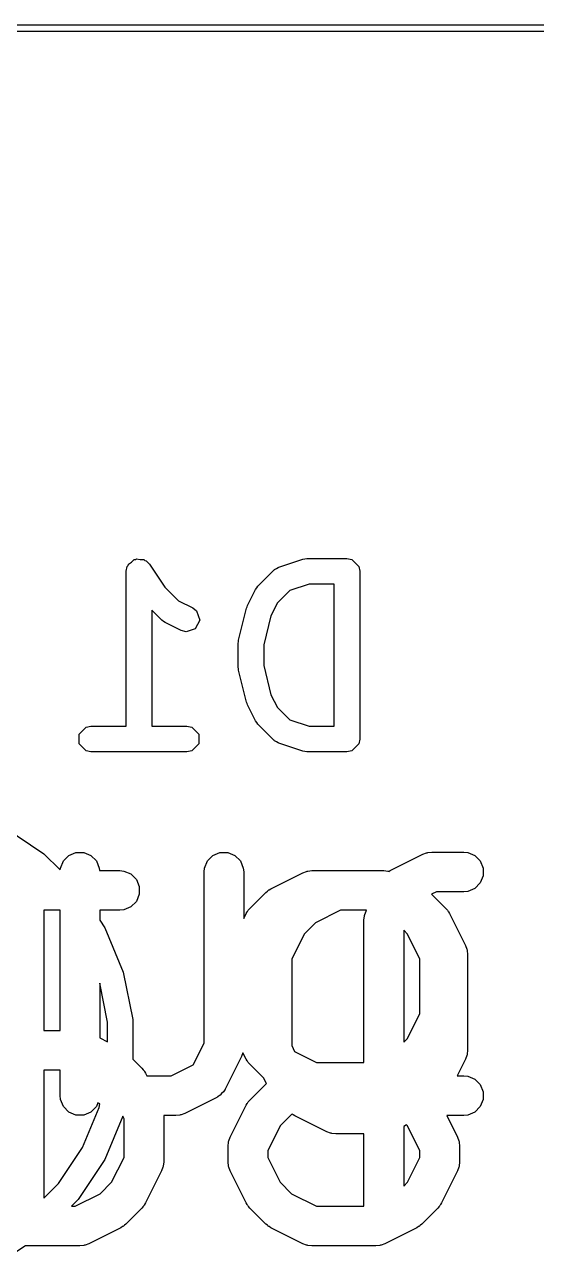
# Model space of a CAD drawing. Extents: x 94.3 to 121.8, y -81.7 to -63.9.
# Drawn here: x 112.727 to 114.661, y -68.61 to -63.933 of the extents above; entities that cross this region are included whole.
import ezdxf

# ---------------------------------------------------------------- set-up
doc = ezdxf.new("R2010")
doc.units = 0
doc.layers.add('BLACK', color=7, linetype='CONTINUOUS')

msp = doc.modelspace()

# ---------------------------------------------------------------- linework, layer by layer
at = {"layer": 'BLACK', "linetype": 'CONTINUOUS'}
for p, q in [((99.8387, -63.9333), (116.9837, -63.9333)), ((116.9837, -63.9587), (99.8387, -63.9587)), ((113.110859, -66.002268), (113.114533, -65.9838)), ((113.114533, -65.9838), (113.118046, -65.980286)), ((113.118046, -65.980286), (113.119021, -65.975414)), ((113.119021, -65.975414), (113.130715, -65.967618)), ((113.130715, -65.967618), (113.140651, -65.957682)), ((113.140651, -65.957682), (113.145619, -65.957682)), ((113.145619, -65.957682), (113.149753, -65.954926)), ((113.149753, -65.954926), (113.163533, -65.957682)), ((113.163533, -65.957682), (113.177587, -65.957682)), ((113.177587, -65.957682), (113.1811, -65.961195)), ((113.1811, -65.961195), (113.185973, -65.96217)), ((113.185973, -65.96217), (113.199274, -65.975498)), ((113.199274, -65.975498), (113.2571, -66.062237)), ((113.678504, -65.992216), (113.684936, -65.98792)), ((113.684936, -65.98792), (113.686042, -65.98792)), ((113.686042, -65.98792), (113.688143, -65.986722)), ((113.688143, -65.986722), (113.778858, -65.956484)), ((113.778858, -65.956484), (113.786536, -65.955516)), ((113.786536, -65.955516), (113.794119, -65.954008)), ((113.794119, -65.954008), (113.945309, -65.954008)), ((113.945309, -65.954008), (113.963777, -65.957682)), ((113.963777, -65.957682), (113.989895, -65.9838)), ((113.989895, -65.9838), (113.993569, -66.002268)), ((113.110859, -66.589008), (113.110859, -66.002268)), ((113.608803, -66.058857), (113.669279, -65.998381)), ((113.669279, -65.998381), (113.67129, -65.997037)), ((113.67129, -65.997037), (113.671785, -65.996048)), ((113.671785, -65.996048), (113.678504, -65.992216)), ((113.993569, -66.002268), (113.993569, -66.637268)), ((113.2571, -66.062237), (113.308658, -66.113795)), ((113.569525, -66.131875), (113.599763, -66.0714)), ((113.599763, -66.0714), (113.604505, -66.065289)), ((113.604505, -66.065289), (113.608803, -66.058857)), ((113.729472, -66.074687), (113.682591, -66.121569)), ((113.801949, -66.050528), (113.729472, -66.074687)), ((113.897049, -66.050528), (113.801949, -66.050528)), ((113.897049, -66.589008), (113.897049, -66.050528)), ((113.308658, -66.113795), (113.362129, -66.140531)), ((113.682591, -66.121569), (113.658224, -66.170303)), ((113.245946, -66.187583), (113.207379, -66.149016)), ((113.207379, -66.149016), (113.207379, -66.589008)), ((113.362129, -66.140531), (113.377005, -66.152076)), ((113.377005, -66.152076), (113.388685, -66.187117)), ((113.535633, -66.262705), (113.565871, -66.141754)), ((113.565871, -66.141754), (113.568128, -66.136975)), ((113.568128, -66.136975), (113.569525, -66.131875)), ((113.658224, -66.170303), (113.630712, -66.280351)), ((113.252374, -66.191878), (113.245946, -66.187583)), ((113.258488, -66.196623), (113.252374, -66.191878)), ((113.318964, -66.226861), (113.258488, -66.196623)), ((113.372167, -66.220154), (113.337126, -66.231834)), ((113.388685, -66.187117), (113.372167, -66.220154)), ((113.337126, -66.231834), (113.318964, -66.226861)), ((113.534192, -66.27441), (113.535345, -66.26861)), ((113.535345, -66.26861), (113.535633, -66.262705)), ((113.534192, -66.365125), (113.534192, -66.27441)), ((113.630712, -66.280351), (113.630712, -66.359184)), ((113.630712, -66.359184), (113.658224, -66.469232)), ((113.535345, -66.370924), (113.534192, -66.365125)), ((113.535633, -66.37683), (113.535345, -66.370924)), ((113.565871, -66.497781), (113.535633, -66.37683)), ((113.568128, -66.502559), (113.565871, -66.497781)), ((113.569525, -66.50766), (113.568128, -66.502559)), ((113.658224, -66.469232), (113.682591, -66.517966)), ((113.599763, -66.568135), (113.569525, -66.50766)), ((113.682591, -66.517966), (113.729471, -66.564848)), ((112.933104, -66.6188), (112.959222, -66.592682)), ((112.959222, -66.592682), (112.97769, -66.589008)), ((112.97769, -66.589008), (113.110859, -66.589008)), ((113.207379, -66.589008), (113.340547, -66.589008)), ((113.340547, -66.589008), (113.359015, -66.592682)), ((113.359015, -66.592682), (113.385133, -66.6188)), ((113.604505, -66.574245), (113.599763, -66.568135)), ((113.608803, -66.580678), (113.604505, -66.574245)), ((113.669279, -66.641155), (113.608803, -66.580678)), ((113.729471, -66.564848), (113.801949, -66.589008)), ((113.801949, -66.589008), (113.897049, -66.589008)), ((112.933104, -66.655736), (112.933104, -66.6188)), ((113.385133, -66.6188), (113.385133, -66.655736)), ((113.67129, -66.642498), (113.669279, -66.641155)), ((113.671785, -66.643488), (113.67129, -66.642498)), ((113.678504, -66.647319), (113.671785, -66.643488)), ((113.993569, -66.637268), (113.989895, -66.655736)), ((112.959222, -66.681854), (112.933104, -66.655736)), ((112.97769, -66.685528), (112.959222, -66.681854)), ((113.340547, -66.685528), (112.97769, -66.685528)), ((113.359015, -66.681854), (113.340547, -66.685528)), ((113.385133, -66.655736), (113.359015, -66.681854)), ((113.684936, -66.651616), (113.678504, -66.647319)), ((113.686042, -66.651616), (113.684936, -66.651616)), ((113.688143, -66.652814), (113.686042, -66.651616)), ((113.778858, -66.683052), (113.688143, -66.652814)), ((113.786536, -66.684019), (113.778858, -66.683052)), ((113.794119, -66.685528), (113.786536, -66.684019)), ((113.945309, -66.685528), (113.794119, -66.685528)), ((113.963777, -66.681854), (113.945309, -66.685528)), ((113.989895, -66.655736), (113.963777, -66.681854)), ((112.648399, -66.969813), (112.799986, -67.0711)), ((114.251558, -67.066714), (114.26619, -67.065273)), ((114.26619, -67.065273), (114.387142, -67.065273)), ((114.387142, -67.065273), (114.401774, -67.066714)), ((112.799986, -67.0711), (112.86147, -67.132584)), ((112.862154, -67.125641), (112.873353, -67.098605)), ((112.873353, -67.098605), (112.894045, -67.077913)), ((112.894045, -67.077913), (112.921081, -67.066714)), ((112.921081, -67.066714), (112.950345, -67.066714)), ((112.950345, -67.066714), (112.977381, -67.077913)), ((112.977381, -67.077913), (112.998073, -67.098605)), ((112.998073, -67.098605), (113.009272, -67.125641)), ((113.40644, -67.125641), (113.417639, -67.098605)), ((113.417639, -67.098605), (113.438331, -67.077913)), ((113.438331, -67.077913), (113.465367, -67.066714)), ((113.465367, -67.066714), (113.494631, -67.066714)), ((113.494631, -67.066714), (113.521667, -67.077913)), ((113.521667, -67.077913), (113.542359, -67.098605)), ((113.542359, -67.098605), (113.553558, -67.125641)), ((114.111697, -67.133668), (114.232649, -67.073191)), ((114.232649, -67.073191), (114.24638, -67.067936)), ((114.24638, -67.067936), (114.249069, -67.067744)), ((114.249069, -67.067744), (114.251558, -67.066714)), ((114.401774, -67.066714), (114.42881, -67.077913)), ((114.42881, -67.077913), (114.449502, -67.098605)), ((114.449502, -67.098605), (114.460701, -67.125641)), ((112.86147, -67.132584), (112.862154, -67.125641)), ((113.009272, -67.125641), (113.010221, -67.135273)), ((113.010221, -67.135273), (113.086905, -67.135273)), ((113.086905, -67.135273), (113.101537, -67.136714)), ((113.101537, -67.136714), (113.128573, -67.147913)), ((113.128573, -67.147913), (113.149265, -67.168605)), ((113.404999, -67.140273), (113.40644, -67.125641)), ((113.404999, -67.787807), (113.404999, -67.140273)), ((113.553558, -67.125641), (113.554999, -67.140273)), ((113.554999, -67.140273), (113.554999, -67.315903)), ((113.658126, -67.203668), (113.779078, -67.143191)), ((113.779078, -67.143191), (113.792809, -67.137936)), ((113.792809, -67.137936), (113.795498, -67.137744)), ((113.795498, -67.137744), (113.797987, -67.136714)), ((113.797987, -67.136714), (113.812619, -67.135273)), ((113.812619, -67.135273), (114.054524, -67.135273)), ((114.054524, -67.135273), (114.084761, -67.135273)), ((114.084761, -67.135273), (114.099393, -67.136714)), ((114.099393, -67.136714), (114.101881, -67.137744)), ((114.101881, -67.137744), (114.104571, -67.137936)), ((114.104571, -67.137936), (114.104785, -67.138018)), ((114.104785, -67.138018), (114.106654, -67.136842)), ((114.106654, -67.136842), (114.108096, -67.135592)), ((114.108096, -67.135592), (114.109253, -67.135206)), ((114.109253, -67.135206), (114.111697, -67.133668)), ((114.460701, -67.154905), (114.449502, -67.181941)), ((114.460701, -67.125641), (114.460701, -67.154905)), ((113.149265, -67.168605), (113.160464, -67.195641)), ((113.160464, -67.195641), (113.160464, -67.224905)), ((113.651831, -67.20763), (113.658126, -67.203668)), ((114.42881, -67.202633), (114.401774, -67.213832)), ((114.449502, -67.181941), (114.42881, -67.202633)), ((113.149265, -67.251941), (113.128573, -67.272633)), ((113.160464, -67.224905), (113.149265, -67.251941)), ((113.578157, -67.278193), (113.638635, -67.217716)), ((113.638635, -67.217716), (113.644386, -67.212995)), ((113.644386, -67.212995), (113.645683, -67.211501)), ((113.645683, -67.211501), (113.647936, -67.210082)), ((113.647936, -67.210082), (113.65, -67.208389)), ((113.65, -67.208389), (113.651831, -67.20763)), ((114.283896, -67.215273), (114.265499, -67.22447)), ((114.265499, -67.22447), (114.319222, -67.278193)), ((114.387142, -67.215273), (114.283896, -67.215273)), ((114.401774, -67.213832), (114.387142, -67.215273)), ((112.799047, -67.285273), (112.799047, -67.740035)), ((112.860713, -67.285273), (112.799047, -67.285273)), ((112.860713, -67.740035), (112.860713, -67.285273)), ((113.086905, -67.285273), (113.010713, -67.285273)), ((113.010713, -67.285273), (113.010713, -67.322456)), ((113.101537, -67.283832), (113.086905, -67.285273)), ((113.128573, -67.272633), (113.101537, -67.283832)), ((113.554999, -67.315903), (113.564108, -67.297685)), ((113.564108, -67.297685), (113.568072, -67.291387)), ((113.568072, -67.291387), (113.56883, -67.289558)), ((113.56883, -67.289558), (113.57052, -67.287498)), ((113.57052, -67.287498), (113.57194, -67.285243)), ((113.57194, -67.285243), (113.573436, -67.283945)), ((113.573436, -67.283945), (113.578157, -67.278193)), ((113.921038, -67.285273), (113.826806, -67.332389)), ((114.019123, -67.285273), (113.921038, -67.285273)), ((114.012424, -67.301892), (114.017679, -67.288161)), ((114.017679, -67.288161), (114.019123, -67.285273)), ((114.319222, -67.278193), (114.32394, -67.283942)), ((114.32394, -67.283942), (114.325439, -67.285242)), ((114.325439, -67.285242), (114.32686, -67.287501)), ((114.32686, -67.287501), (114.328549, -67.289558)), ((114.328549, -67.289558), (114.329306, -67.291385)), ((114.329306, -67.291385), (114.333271, -67.297685)), ((114.333271, -67.297685), (114.393747, -67.418637)), ((113.010713, -67.322456), (113.030187, -67.351601)), ((113.826806, -67.332389), (113.783541, -67.375653)), ((114.009761, -67.321702), (114.011202, -67.30707)), ((114.009761, -67.860988), (114.009761, -67.321702)), ((114.011202, -67.30707), (114.012232, -67.304581)), ((114.012232, -67.304581), (114.012424, -67.301892)), ((113.030187, -67.351601), (113.099955, -67.520035)), ((113.783541, -67.375653), (113.736427, -67.469883)), ((114.174313, -67.375653), (114.159761, -67.361101)), ((114.159761, -67.361101), (114.159761, -67.785159)), ((114.221429, -67.469884), (114.174313, -67.375653)), ((114.393747, -67.418637), (114.399002, -67.432368)), ((114.399002, -67.432368), (114.399193, -67.435057)), ((114.399193, -67.435057), (114.400224, -67.437546)), ((114.400224, -67.437546), (114.401665, -67.452178)), ((113.736427, -67.469883), (113.736427, -67.79733)), ((114.221429, -67.676376), (114.221429, -67.469884)), ((114.401665, -67.452178), (114.401665, -67.815035)), ((113.099955, -67.520035), (113.135522, -67.698844)), ((113.04, -67.708252), (113.010713, -67.561014)), ((113.010713, -67.561014), (113.010713, -67.768682)), ((113.04, -67.783326), (113.04, -67.708252)), ((113.135522, -67.698844), (113.135522, -67.848302)), ((114.174313, -67.770607), (114.221429, -67.676376)), ((112.799047, -67.740035), (112.860713, -67.740035)), ((113.010713, -67.768682), (113.04, -67.783326)), ((113.363621, -67.870562), (113.404999, -67.787807)), ((113.736427, -67.79733), (113.747565, -67.819607)), ((114.159761, -67.785159), (114.174313, -67.770607)), ((113.135522, -67.848302), (113.170175, -67.882955)), ((113.547081, -67.839052), (113.486605, -67.960005)), ((113.552336, -67.82532), (113.547081, -67.839052)), ((113.552353, -67.825067), (113.552336, -67.82532)), ((113.564108, -67.848576), (113.552353, -67.825067)), ((113.568072, -67.854873), (113.564108, -67.848576)), ((113.56883, -67.856703), (113.568072, -67.854873)), ((113.57052, -67.858762), (113.56883, -67.856703)), ((113.57194, -67.861018), (113.57052, -67.858762)), ((113.573436, -67.862315), (113.57194, -67.861018)), ((113.747565, -67.819607), (113.830325, -67.860988)), ((113.830325, -67.860988), (114.009761, -67.860988)), ((114.393747, -67.848576), (114.362065, -67.91194)), ((114.399002, -67.834844), (114.393747, -67.848576)), ((114.399192, -67.832156), (114.399002, -67.834844)), ((114.400224, -67.829667), (114.399192, -67.832156)), ((114.401665, -67.815035), (114.400224, -67.829667)), ((112.860713, -67.890035), (112.799047, -67.890035)), ((112.799047, -67.890035), (112.799047, -68.37475)), ((112.860713, -67.98694), (112.860713, -67.890035)), ((113.170175, -67.882955), (113.174893, -67.888704)), ((113.174893, -67.888704), (113.176392, -67.890004)), ((113.176392, -67.890004), (113.177813, -67.892263)), ((113.177813, -67.892263), (113.179502, -67.89432)), ((113.179502, -67.89432), (113.180259, -67.896147)), ((113.180259, -67.896147), (113.184224, -67.902447)), ((113.184224, -67.902447), (113.18897, -67.91194)), ((113.280866, -67.91194), (113.363621, -67.870562)), ((113.578157, -67.868068), (113.573436, -67.862315)), ((113.630024, -67.919934), (113.578157, -67.868068)), ((113.18897, -67.91194), (113.280866, -67.91194)), ((113.578157, -68.003907), (113.638635, -67.94343)), ((113.640859, -67.941604), (113.630024, -67.919934)), ((113.638635, -67.94343), (113.640859, -67.941604)), ((114.362065, -67.91194), (114.387142, -67.91194)), ((114.387142, -67.91194), (114.401774, -67.913381)), ((114.401774, -67.913381), (114.42881, -67.92458)), ((114.42881, -67.92458), (114.449502, -67.945272)), ((114.449502, -67.945272), (114.460701, -67.972308)), ((112.862154, -68.001572), (112.860713, -67.98694)), ((112.873353, -68.028608), (112.862154, -68.001572)), ((113.453064, -67.993546), (113.332112, -68.054022)), ((113.45551, -67.992005), (113.453064, -67.993546)), ((113.456665, -67.991621), (113.45551, -67.992005)), ((113.458102, -67.990374), (113.456665, -67.991621)), ((113.465506, -67.985714), (113.458102, -67.990374)), ((113.471665, -67.978611), (113.465506, -67.985714)), ((113.478773, -67.972448), (113.471665, -67.978611)), ((113.483434, -67.965042), (113.478773, -67.972448)), ((113.48468, -67.963606), (113.483434, -67.965042)), ((113.485064, -67.962452), (113.48468, -67.963606)), ((113.486605, -67.960005), (113.485064, -67.962452)), ((114.460701, -68.001572), (114.449502, -68.028608)), ((114.460701, -67.972308), (114.460701, -68.001572)), ((112.894045, -68.0493), (112.873353, -68.028608)), ((112.945536, -68.183152), (113.008104, -68.032102)), ((112.998073, -68.028608), (112.977381, -68.0493)), ((113.004026, -68.014234), (112.998073, -68.028608)), ((113.010967, -68.017704), (113.004026, -68.014234)), ((113.008104, -68.032102), (113.010967, -68.017704)), ((113.503632, -68.144351), (113.564108, -68.023399)), ((113.564108, -68.023399), (113.568072, -68.017101)), ((113.568072, -68.017101), (113.56883, -68.015272)), ((113.56883, -68.015272), (113.57052, -68.013212)), ((113.57052, -68.013212), (113.57194, -68.010957)), ((113.57194, -68.010957), (113.573436, -68.009659)), ((113.573436, -68.009659), (113.578157, -68.003907)), ((114.449502, -68.028608), (114.42881, -68.0493)), ((112.921081, -68.060499), (112.894045, -68.0493)), ((112.950345, -68.060499), (112.921081, -68.060499)), ((112.977381, -68.0493), (112.950345, -68.060499)), ((113.097835, -68.06508), (113.030187, -68.228399)), ((113.102618, -68.074645), (113.097835, -68.06508)), ((113.102618, -68.220664), (113.102618, -68.074645)), ((113.298571, -68.06194), (113.252618, -68.06194)), ((113.252618, -68.06194), (113.252618, -68.238369)), ((113.313203, -68.060499), (113.298571, -68.06194)), ((113.315692, -68.059467), (113.313203, -68.060499)), ((113.31838, -68.059277), (113.315692, -68.059467)), ((113.332112, -68.054022), (113.31838, -68.059277)), ((113.736093, -68.058103), (113.692828, -68.101367)), ((113.738377, -68.05696), (113.736093, -68.058103)), ((113.738654, -68.057135), (113.738377, -68.05696)), ((113.740713, -68.058825), (113.738654, -68.057135)), ((113.742542, -68.059582), (113.740713, -68.058825)), ((113.748839, -68.063546), (113.742542, -68.059582)), ((113.869791, -68.124022), (113.748839, -68.063546)), ((114.387142, -68.06194), (114.322305, -68.06194)), ((114.322305, -68.06194), (114.363511, -68.144351)), ((114.401774, -68.060499), (114.387142, -68.06194)), ((114.42881, -68.0493), (114.401774, -68.060499)), ((113.692828, -68.101367), (113.645714, -68.195597)), ((113.883522, -68.129277), (113.869791, -68.124022)), ((113.886211, -68.129468), (113.883522, -68.129277)), ((113.8887, -68.130499), (113.886211, -68.129468)), ((113.903332, -68.13194), (113.8887, -68.130499)), ((114.009761, -68.13194), (113.903332, -68.13194)), ((114.009761, -68.405273), (114.009761, -68.13194)), ((114.170746, -68.0978), (114.159761, -68.103292)), ((114.159761, -68.103292), (114.159761, -68.329445)), ((114.174313, -68.101367), (114.170746, -68.0978)), ((114.221429, -68.195598), (114.174313, -68.101367)), ((112.854703, -68.319094), (112.945536, -68.183152)), ((113.495714, -68.177892), (113.497155, -68.16326)), ((113.495714, -68.238369), (113.495714, -68.177892)), ((113.497155, -68.16326), (113.498186, -68.16077)), ((113.498186, -68.16077), (113.498377, -68.158083)), ((113.498377, -68.158083), (113.503632, -68.144351)), ((114.363511, -68.144351), (114.368766, -68.158082)), ((114.368766, -68.158082), (114.368957, -68.160771)), ((114.368957, -68.160771), (114.369988, -68.16326)), ((114.369988, -68.16326), (114.371429, -68.177892)), ((114.371429, -68.177892), (114.371429, -68.238369)), ((113.030187, -68.228399), (112.9289, -68.379986)), ((113.055503, -68.314893), (113.102618, -68.220664)), ((113.645714, -68.195597), (113.645714, -68.220664)), ((113.645714, -68.220664), (113.692828, -68.314893)), ((114.174313, -68.314893), (114.221429, -68.220662)), ((114.221429, -68.220662), (114.221429, -68.195598)), ((113.2447, -68.27191), (113.184224, -68.392862)), ((113.249955, -68.258179), (113.2447, -68.27191)), ((113.250146, -68.255489), (113.249955, -68.258179)), ((113.251177, -68.253001), (113.250146, -68.255489)), ((113.252618, -68.238369), (113.251177, -68.253001)), ((113.497155, -68.253001), (113.495714, -68.238369)), ((113.498186, -68.25549), (113.497155, -68.253001)), ((113.498377, -68.258178), (113.498186, -68.25549)), ((113.503632, -68.27191), (113.498377, -68.258178)), ((113.564108, -68.392862), (113.503632, -68.27191)), ((114.363511, -68.27191), (114.303034, -68.392862)), ((114.368766, -68.258179), (114.363511, -68.27191)), ((114.368957, -68.255489), (114.368766, -68.258179)), ((114.369988, -68.253001), (114.368957, -68.255489)), ((114.371429, -68.238369), (114.369988, -68.253001)), ((112.799047, -68.37475), (112.854703, -68.319094)), ((113.012238, -68.358157), (113.055503, -68.314893)), ((113.692828, -68.314893), (113.736093, -68.358157)), ((114.159761, -68.329445), (114.174313, -68.314893)), ((112.918008, -68.405273), (113.012238, -68.358157)), ((113.736093, -68.358157), (113.830324, -68.405273)), ((112.9289, -68.379986), (112.903613, -68.405273)), ((112.903613, -68.405273), (112.918008, -68.405273)), ((113.170175, -68.412354), (113.109698, -68.47283)), ((113.174893, -68.406604), (113.170175, -68.412354)), ((113.176392, -68.405305), (113.174893, -68.406604)), ((113.177813, -68.403045), (113.176392, -68.405305)), ((113.179502, -68.400989), (113.177813, -68.403045)), ((113.180259, -68.399161), (113.179502, -68.400989)), ((113.184224, -68.392862), (113.180259, -68.399161)), ((113.568072, -68.399159), (113.564108, -68.392862)), ((113.56883, -68.400989), (113.568072, -68.399159)), ((113.57052, -68.403048), (113.56883, -68.400989)), ((113.57194, -68.405304), (113.57052, -68.403048)), ((113.573436, -68.406601), (113.57194, -68.405304)), ((113.578157, -68.412354), (113.573436, -68.406601)), ((113.638635, -68.472831), (113.578157, -68.412354)), ((113.830324, -68.405273), (114.009761, -68.405273)), ((114.288985, -68.412354), (114.228509, -68.47283)), ((114.293705, -68.406601), (114.288985, -68.412354)), ((114.295201, -68.405305), (114.293705, -68.406601)), ((114.29662, -68.40305), (114.295201, -68.405305)), ((114.298312, -68.400989), (114.29662, -68.40305)), ((114.29907, -68.399158), (114.298312, -68.400989)), ((114.303034, -68.392862), (114.29907, -68.399158)), ((113.090206, -68.486879), (112.969254, -68.547355)), ((113.096501, -68.482916), (113.090206, -68.486879)), ((113.098332, -68.482158), (113.096501, -68.482916)), ((113.100393, -68.480466), (113.098332, -68.482158)), ((113.102648, -68.479047), (113.100393, -68.480466)), ((113.103945, -68.477551), (113.102648, -68.479047)), ((113.109698, -68.47283), (113.103945, -68.477551)), ((113.644383, -68.477548), (113.638635, -68.472831)), ((113.645683, -68.479047), (113.644383, -68.477548)), ((113.647941, -68.480468), (113.645683, -68.479047)), ((113.65, -68.482158), (113.647941, -68.480468)), ((113.651829, -68.482915), (113.65, -68.482158)), ((113.658126, -68.486879), (113.651829, -68.482915)), ((113.779078, -68.547355), (113.658126, -68.486879)), ((114.209017, -68.486879), (114.088065, -68.547355)), ((114.215314, -68.482914), (114.209017, -68.486879)), ((114.217144, -68.482157), (114.215314, -68.482914)), ((114.219203, -68.480466), (114.217144, -68.482157)), ((114.221459, -68.479047), (114.219203, -68.480466)), ((114.222756, -68.47755), (114.221459, -68.479047)), ((114.228509, -68.47283), (114.222756, -68.47755)), ((112.730584, -68.555273), (112.648399, -68.610187)), ((112.935713, -68.555273), (112.730584, -68.555273)), ((112.950345, -68.553832), (112.935713, -68.555273)), ((112.952834, -68.5528), (112.950345, -68.553832)), ((112.955522, -68.55261), (112.952834, -68.5528)), ((112.969254, -68.547355), (112.955522, -68.55261)), ((113.792809, -68.55261), (113.779078, -68.547355)), ((113.795498, -68.552801), (113.792809, -68.55261)), ((113.797987, -68.553832), (113.795498, -68.552801)), ((113.812619, -68.555273), (113.797987, -68.553832)), ((114.054524, -68.555273), (113.812619, -68.555273)), ((114.069156, -68.553832), (114.054524, -68.555273)), ((114.071645, -68.5528), (114.069156, -68.553832)), ((114.074333, -68.55261), (114.071645, -68.5528)), ((114.088065, -68.547355), (114.074333, -68.55261))]:
    msp.add_line(p, q, dxfattribs=at)

doc.saveas('drawing.dxf')
